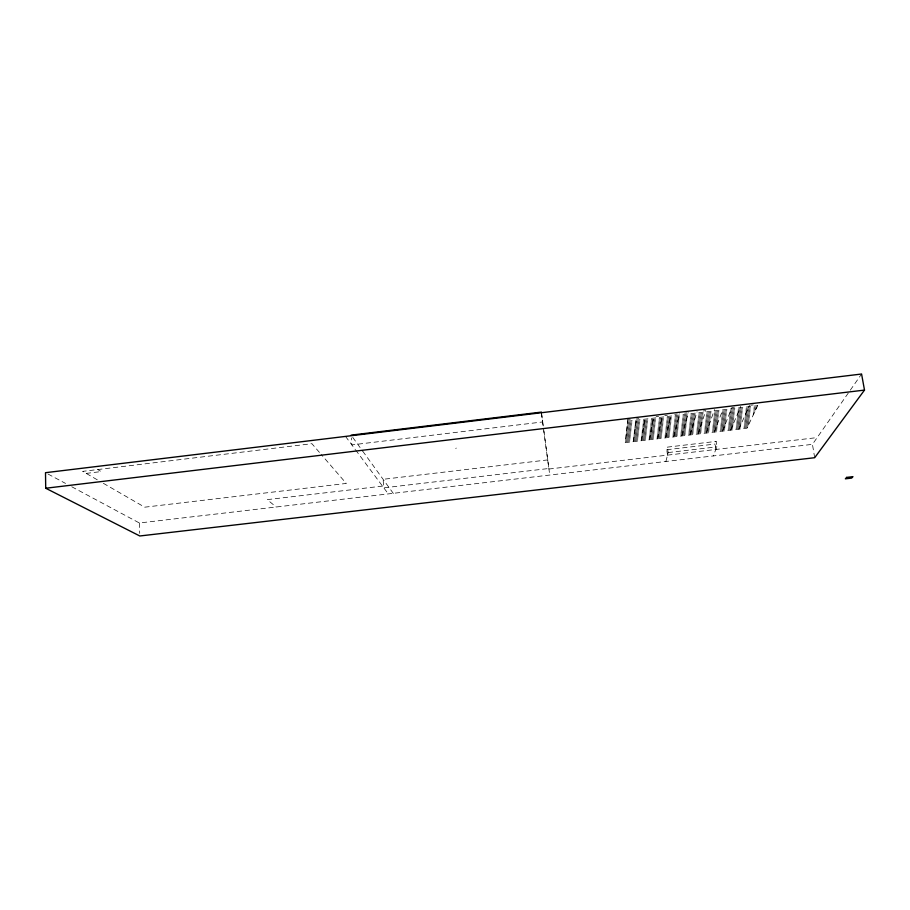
<?xml version="1.0" encoding="UTF-8"?>
<svg xmlns="http://www.w3.org/2000/svg" width="910" height="910" viewBox="0 0 910 910"><rect width="100%" height="100%" fill="white"/><g stroke="black" fill="none" stroke-linecap="round" stroke-linejoin="round"><path stroke-width="0.68" stroke-dasharray="4.55 3.41" d="M627.923 418.691L625.227 442.624L747.008 428.212L758.872 402.993M633.292 441.668L636.226 420.215M641.357 440.713L644.837 419.18M649.433 439.757L653.698 416.871M657.52 438.802L662.355 415.825M665.608 437.846L671.023 414.789M667.519 455.125L666.768 449.733L667.405 447.128L716.09 441.396L716.909 446.844L713.247 455.933M665.904 461.472L668.167 452.566L667.405 447.128M673.718 436.891L679.702 413.754M681.817 435.924L688.392 412.708M689.939 434.969L697.083 411.673M698.072 434.002L705.796 410.626L703.305 410.922M706.206 433.046L714.509 409.58M714.35 432.079L722.733 409.864M715.863 449.46L715.055 444.057L716.09 441.396M722.494 431.113L731.97 407.487L734.472 407.191M730.662 430.146L740.717 406.44M738.829 429.179L749.465 405.394M814.689 457.707L812.437 444.353L849.496 391.323M850.304 390.162L861.577 374.021M86.188 473.393L101.158 471.585L97.745 469.549M627.775 419.965L630.243 419.681M636.409 418.941L638.877 418.646M656.167 416.575L658.647 416.268M664.835 415.529L667.303 415.233M674.742 414.346L677.222 414.05M684.661 413.151L687.141 412.856M750.716 405.246L753.23 404.95M627.638 421.239L757.609 405.689M627.49 422.502L756.972 407.02M627.354 423.753L756.358 408.34M627.206 425.004L755.744 409.648M627.07 426.233L755.129 410.945M626.933 427.461L754.515 412.241M456.32 448.084L455.705 448.425M626.797 428.678L753.912 413.527M626.66 429.884L753.321 414.801M626.524 431.09L752.718 416.063M626.387 432.284L752.138 417.315M626.262 433.467L751.546 418.566M626.125 434.639L750.966 419.794M626 435.799L750.386 421.023M625.864 436.959L749.817 422.251M625.739 438.108L749.248 423.457M625.602 439.246L748.68 424.663M625.477 440.383L748.122 425.857M625.352 441.509L747.565 427.04M547.877 459.891L383.099 479.308L383.792 487.851L548.866 468.491L543.486 427.563M666.768 449.733L715.055 444.057M382.496 486.099L267.221 499.635L276.196 507.007M668.167 452.566L716.909 446.844M548.935 469.025L817.169 437.585M71.788 486.77L139.389 522.988L812.437 444.353M48.003 474.03L65.531 483.415M97.268 479.798L82.674 471.369L311.902 443.693L320.274 453.362M103.353 483.301L144.701 507.188L346.3 483.438L321.207 454.443M345.538 436.413L355.218 449.426M355.605 449.938L388.297 493.902M352.75 437.391L362.589 450.985M362.703 451.132L394.974 495.711M541.268 412.753L549.754 475.043M541.587 413.515L543.304 426.164M541.393 412.105L542.531 421.967L351.851 444.899L351.328 437.915M139.389 522.988L139.719 533.374"/><path stroke-width="1.36" d="M864.5 390.094L814.689 457.707L139.81 535.979L45.716 488.238L45.5 472.688L861.577 374.021L864.5 390.094L45.716 488.238M351.112 435.128L541.393 412.105M846.653 477.386L845.367 478.819L851.623 478.103L852.954 476.669L846.653 477.386"/></g></svg>
